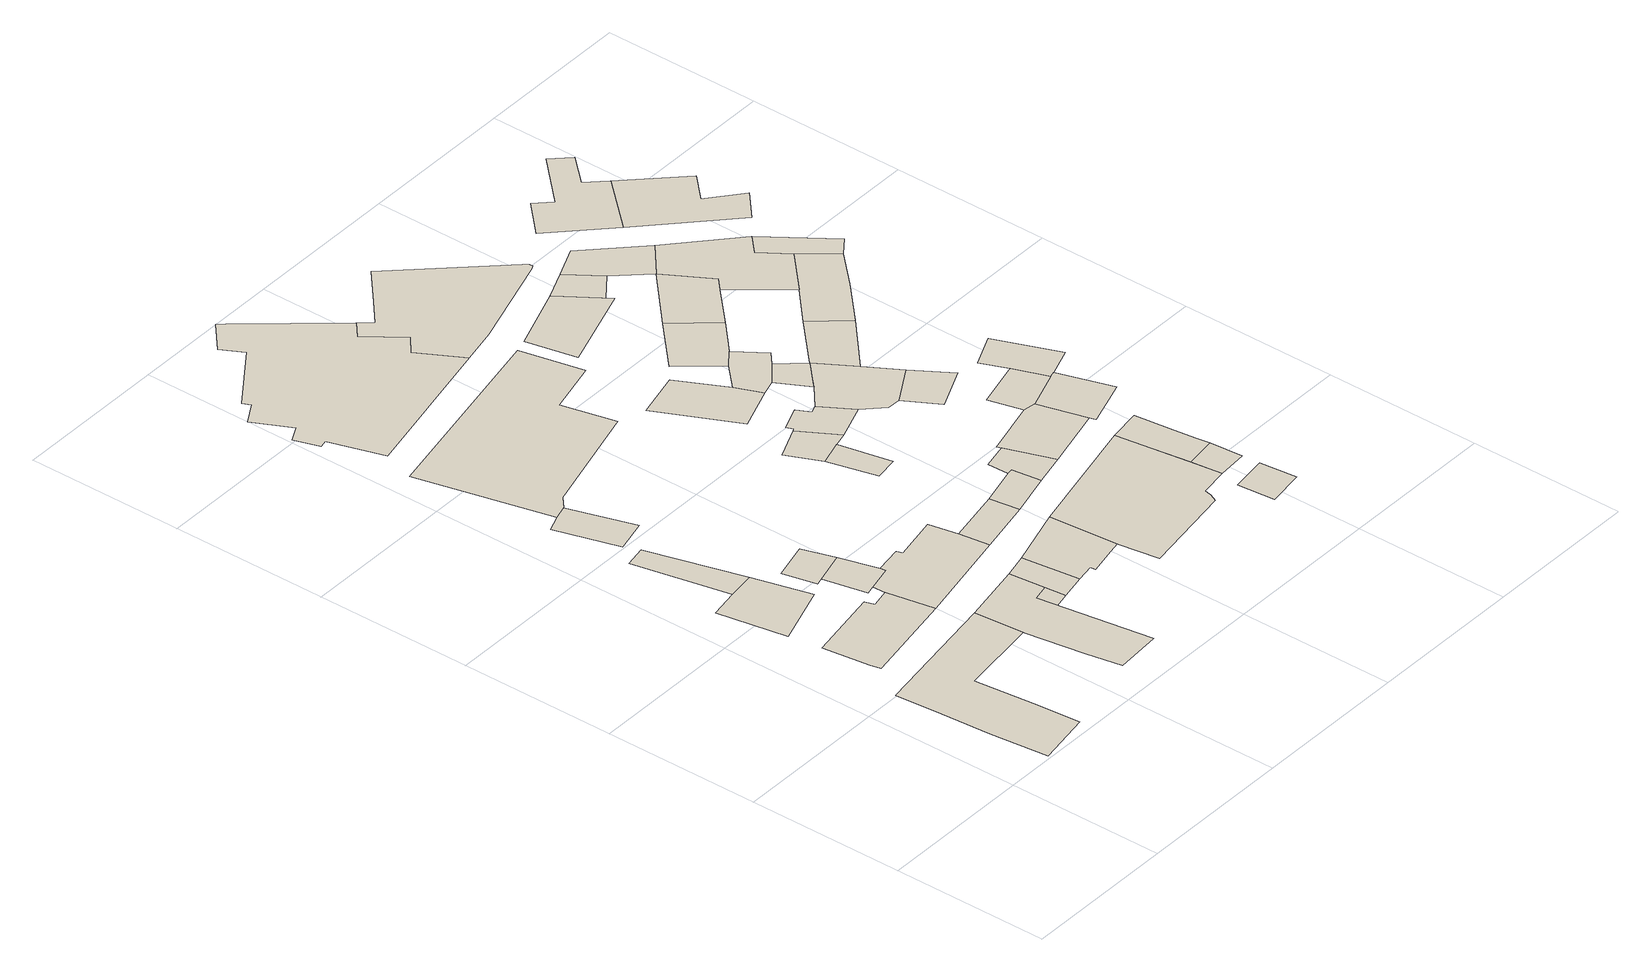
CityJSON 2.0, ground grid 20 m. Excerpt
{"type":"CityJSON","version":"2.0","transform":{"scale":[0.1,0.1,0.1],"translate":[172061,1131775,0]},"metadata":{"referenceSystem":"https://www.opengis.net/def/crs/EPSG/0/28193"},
"CityObjects":{
"building1":{"type":"Building","attributes":{"time":{"estimatedStart":{"year":1841},"estimatedEnd":{"year":1938}},"material":{"value":"dressed stone","sources":[{"name":"Amiran Atlas, sheet 11, map 4.2","type":"Secondary cartographic source"}],"paradata":{"author":"Beatrice Vaienti","date":"29-05-2023","version":0}},"numberOfFloors":{"value":"2","sources":[{"name":"Amiran Atlas, sheet 12, map 4.3","type":"Secondary cartographic source"}],"paradata":{"type":"user","author":"Beatrice Vaienti","date":"29-05-2023","comments":"In the atlas the value is \"1-3\", we have chosen a random value between 1 and 3 assigning a higher probability to 1 and 2 floors, respectively p=[0.35,0.35,0.3] for 1, 2, 3 floors","version":0}},"roof":{"type":{"value":"hip","paradata":{"type":"user","author":"Beatrice Vaienti","date":"29-05-2023","comments":"In the Atlas the value is reported is 'gabled (tiles)', however it is not clear whether it refers to a hip or a gable roof. Therefore we assigned a random value between the two.","version":0}}},"updatedGeometry":true},"geometry":[{"type":"MultiSurface","lod":"0","boundaries":[[[0,1,2,3,4,5,6,7,8]]]}]},
"building2":{"type":"Building","attributes":{"time":{"estimatedStart":{"year":1841},"estimatedEnd":{"year":1938}},"material":{"value":"dressed stone","sources":[{"name":"Amiran Atlas, sheet 11, map 4.2","type":"Secondary cartographic source"}],"paradata":{"author":"Beatrice Vaienti","date":"29-05-2023","version":0}},"numberOfFloors":{"value":"1","sources":[{"name":"Amiran Atlas, sheet 12, map 4.3","type":"Secondary cartographic source"}],"paradata":{"type":"user","author":"Beatrice Vaienti","date":"29-05-2023","comments":"In the atlas the value is \"1-3\", we have chosen a random value between 1 and 3 assigning a higher probability to 1 and 2 floors, respectively p=[0.35,0.35,0.3] for 1, 2, 3 floors","version":0}},"roof":{"type":{"value":"flat","paradata":{"type":"user","author":"Beatrice Vaienti","date":"29-05-2023","version":0}}},"updatedGeometry":true},"geometry":[{"type":"MultiSurface","lod":"0","boundaries":[[[9,10,11,12,13]]]}]},
"building3":{"type":"Building","attributes":{"time":{"estimatedStart":{"year":1841},"estimatedEnd":{"year":1938}},"material":{"value":"dressed stone","sources":[{"name":"Amiran Atlas, sheet 11, map 4.2","type":"Secondary cartographic source"}],"paradata":{"author":"Beatrice Vaienti","date":"29-05-2023","version":0}},"numberOfFloors":{"value":"3","sources":[{"name":"Amiran Atlas, sheet 12, map 4.3","type":"Secondary cartographic source"}],"paradata":{"type":"user","author":"Beatrice Vaienti","date":"29-05-2023","comments":"In the atlas the value is \"1-3\", we have chosen a random value between 1 and 3 assigning a higher probability to 1 and 2 floors, respectively p=[0.35,0.35,0.3] for 1, 2, 3 floors","version":0}},"roof":{"type":{"value":"flat","paradata":{"type":"user","author":"Beatrice Vaienti","date":"29-05-2023","version":0}}},"updatedGeometry":true},"geometry":[{"type":"MultiSurface","lod":"0","boundaries":[[[14,15,16,17,18,19,20]]]}]},
"building4":{"type":"Building","attributes":{"time":{"estimatedStart":{"year":1841},"estimatedEnd":{"year":1938}},"material":{"value":"dressed stone","sources":[{"name":"Amiran Atlas, sheet 11, map 4.2","type":"Secondary cartographic source"}],"paradata":{"author":"Beatrice Vaienti","date":"29-05-2023","version":0}},"numberOfFloors":{"value":"3","sources":[{"name":"Amiran Atlas, sheet 12, map 4.3","type":"Secondary cartographic source"}],"paradata":{"type":"user","author":"Beatrice Vaienti","date":"29-05-2023","comments":"In the atlas the value is \"1-3\", we have chosen a random value between 1 and 3 assigning a higher probability to 1 and 2 floors, respectively p=[0.35,0.35,0.3] for 1, 2, 3 floors","version":0}},"roof":{"type":{"value":"flat","paradata":{"type":"user","author":"Beatrice Vaienti","date":"29-05-2023","version":0}}},"updatedGeometry":true},"geometry":[{"type":"MultiSurface","lod":"0","boundaries":[[[21,10,9,22]]]}]},
"building5":{"type":"Building","attributes":{"time":{"estimatedStart":{"year":1841},"estimatedEnd":{"year":1938}},"material":{"value":"dressed stone","sources":[{"name":"Amiran Atlas, sheet 11, map 4.2","type":"Secondary cartographic source"}],"paradata":{"author":"Beatrice Vaienti","date":"29-05-2023","version":0}},"numberOfFloors":{"value":"2","sources":[{"name":"Amiran Atlas, sheet 12, map 4.3","type":"Secondary cartographic source"}],"paradata":{"type":"user","author":"Beatrice Vaienti","date":"29-05-2023","comments":"In the atlas the value is \"1-3\", we have chosen a random value between 1 and 3 assigning a higher probability to 1 and 2 floors, respectively p=[0.35,0.35,0.3] for 1, 2, 3 floors","version":0}},"roof":{"type":{"value":"flat","paradata":{"type":"user","author":"Beatrice Vaienti","date":"29-05-2023","version":0}}},"updatedGeometry":true},"geometry":[{"type":"MultiSurface","lod":"0","boundaries":[[[23,24,25,26,27]]]}]},
"building6":{"type":"Building","attributes":{"time":{"estimatedStart":{"year":1841},"estimatedEnd":{"year":1938}},"material":{"value":"dressed stone","sources":[{"name":"Amiran Atlas, sheet 11, map 4.2","type":"Secondary cartographic source"}],"paradata":{"author":"Beatrice Vaienti","date":"29-05-2023","version":0}},"numberOfFloors":{"value":"1","sources":[{"name":"Amiran Atlas, sheet 12, map 4.3","type":"Secondary cartographic source"}],"paradata":{"type":"user","author":"Beatrice Vaienti","date":"29-05-2023","comments":"In the atlas the value is \"1-3\", we have chosen a random value between 1 and 3 assigning a higher probability to 1 and 2 floors, respectively p=[0.35,0.35,0.3] for 1, 2, 3 floors","version":0}},"roof":{"type":{"value":"flat","paradata":{"type":"user","author":"Beatrice Vaienti","date":"29-05-2023","version":0}}},"updatedGeometry":true},"geometry":[{"type":"MultiSurface","lod":"0","boundaries":[[[28,29,30,31,32]]]}]},
"building7":{"type":"Building","attributes":{"time":{"estimatedStart":{"year":1841},"estimatedEnd":{"year":1938}},"material":{"value":"dressed stone","sources":[{"name":"Amiran Atlas, sheet 11, map 4.2","type":"Secondary cartographic source"}],"paradata":{"author":"Beatrice Vaienti","date":"29-05-2023","version":0}},"numberOfFloors":{"value":"3","sources":[{"name":"Amiran Atlas, sheet 12, map 4.3","type":"Secondary cartographic source"}],"paradata":{"type":"user","author":"Beatrice Vaienti","date":"29-05-2023","comments":"In the atlas the value is \"1-3\", we have chosen a random value between 1 and 3 assigning a higher probability to 1 and 2 floors, respectively p=[0.35,0.35,0.3] for 1, 2, 3 floors","version":0}},"roof":{"type":{"value":"flat","paradata":{"type":"user","author":"Beatrice Vaienti","date":"29-05-2023","version":0}}},"updatedGeometry":true},"geometry":[{"type":"MultiSurface","lod":"0","boundaries":[[[33,34,35,36,31,30]]]}]},
"building8":{"type":"Building","attributes":{"time":{"estimatedStart":{"year":1841},"estimatedEnd":{"year":1938}},"material":{"value":"dressed stone","sources":[{"name":"Amiran Atlas, sheet 11, map 4.2","type":"Secondary cartographic source"}],"paradata":{"author":"Beatrice Vaienti","date":"29-05-2023","version":0}},"numberOfFloors":{"value":"1","sources":[{"name":"Amiran Atlas, sheet 12, map 4.3","type":"Secondary cartographic source"}],"paradata":{"type":"user","author":"Beatrice Vaienti","date":"29-05-2023","comments":"In the atlas the value is \"1-3\", we have chosen a random value between 1 and 3 assigning a higher probability to 1 and 2 floors, respectively p=[0.35,0.35,0.3] for 1, 2, 3 floors","version":0}},"roof":{"type":{"value":"flat","paradata":{"type":"user","author":"Beatrice Vaienti","date":"29-05-2023","version":0}}},"updatedGeometry":true},"geometry":[{"type":"MultiSurface","lod":"0","boundaries":[[[37,38,39,1,0,40,41,42]]]}]},
"building9":{"type":"Building","attributes":{"time":{"estimatedStart":{"year":1841},"estimatedEnd":{"year":1938}},"material":{"value":"dressed stone","sources":[{"name":"Amiran Atlas, sheet 11, map 4.2","type":"Secondary cartographic source"}],"paradata":{"author":"Beatrice Vaienti","date":"29-05-2023","version":0}},"numberOfFloors":{"value":"3","sources":[{"name":"Amiran Atlas, sheet 12, map 4.3","type":"Secondary cartographic source"}],"paradata":{"type":"user","author":"Beatrice Vaienti","date":"29-05-2023","comments":"In the atlas the value is \"1-3\", we have chosen a random value between 1 and 3 assigning a higher probability to 1 and 2 floors, respectively p=[0.35,0.35,0.3] for 1, 2, 3 floors","version":0}},"roof":{"type":{"value":"flat","paradata":{"type":"user","author":"Beatrice Vaienti","date":"29-05-2023","version":0}}},"updatedGeometry":true},"geometry":[{"type":"MultiSurface","lod":"0","boundaries":[[[38,37,43,44]]]}]},
"building10":{"type":"Building","attributes":{"time":{"estimatedStart":{"year":1841},"estimatedEnd":{"year":1938}},"material":{"value":"dressed stone","sources":[{"name":"Amiran Atlas, sheet 11, map 4.2","type":"Secondary cartographic source"}],"paradata":{"author":"Beatrice Vaienti","date":"29-05-2023","version":0}},"numberOfFloors":{"value":"2","sources":[{"name":"Amiran Atlas, sheet 12, map 4.3","type":"Secondary cartographic source"}],"paradata":{"type":"user","author":"Beatrice Vaienti","date":"29-05-2023","comments":"In the atlas the value is \"1-3\", we have chosen a random value between 1 and 3 assigning a higher probability to 1 and 2 floors, respectively p=[0.35,0.35,0.3] for 1, 2, 3 floors","version":0}},"roof":{"type":{"value":"flat","paradata":{"type":"user","author":"Beatrice Vaienti","date":"29-05-2023","version":0}}},"updatedGeometry":true},"geometry":[{"type":"MultiSurface","lod":"0","boundaries":[[[18,17,45,46,47,48,49,36,35,34]]]}]},
"building11":{"type":"Building","attributes":{"time":{"estimatedStart":{"year":1841},"estimatedEnd":{"year":1938}},"material":{"value":"dressed stone","sources":[{"name":"Amiran Atlas, sheet 11, map 4.2","type":"Secondary cartographic source"}],"paradata":{"author":"Beatrice Vaienti","date":"29-05-2023","version":0}},"numberOfFloors":{"value":"2","sources":[{"name":"Amiran Atlas, sheet 12, map 4.3","type":"Secondary cartographic source"}],"paradata":{"type":"user","author":"Beatrice Vaienti","date":"29-05-2023","comments":"In the atlas the value is \"1-3\", we have chosen a random value between 1 and 3 assigning a higher probability to 1 and 2 floors, respectively p=[0.35,0.35,0.3] for 1, 2, 3 floors","version":0}},"roof":{"type":{"value":"flat","paradata":{"type":"user","author":"Beatrice Vaienti","date":"29-05-2023","version":0}}},"updatedGeometry":true},"geometry":[{"type":"MultiSurface","lod":"0","boundaries":[[[50,39,38,44,51]]]}]},
"building12":{"type":"Building","attributes":{"time":{"estimatedStart":{"year":1841},"estimatedEnd":{"year":1938}},"material":{"value":"dressed stone","sources":[{"name":"Amiran Atlas, sheet 11, map 4.2","type":"Secondary cartographic source"}],"paradata":{"author":"Beatrice Vaienti","date":"29-05-2023","version":0}},"numberOfFloors":{"value":"1","sources":[{"name":"Amiran Atlas, sheet 12, map 4.3","type":"Secondary cartographic source"}],"paradata":{"type":"user","author":"Beatrice Vaienti","date":"29-05-2023","comments":"In the atlas the value is \"1-3\", we have chosen a random value between 1 and 3 assigning a higher probability to 1 and 2 floors, respectively p=[0.35,0.35,0.3] for 1, 2, 3 floors","version":0}},"roof":{"type":{"value":"domed","paradata":{"type":"user","author":"Beatrice Vaienti","date":"29-05-2023","version":0}}},"updatedGeometry":true},"geometry":[{"type":"MultiSurface","lod":"0","boundaries":[[[52,53,54,55,24,23,56,57]]]}]},
"building13":{"type":"Building","attributes":{"time":{"estimatedStart":{"year":1841},"estimatedEnd":{"year":1938}},"material":{"value":"dressed stone","sources":[{"name":"Amiran Atlas, sheet 11, map 4.2","type":"Secondary cartographic source"}],"paradata":{"author":"Beatrice Vaienti","date":"29-05-2023","version":0}},"numberOfFloors":{"value":"1","sources":[{"name":"Amiran Atlas, sheet 12, map 4.3","type":"Secondary cartographic source"}],"paradata":{"type":"user","author":"Beatrice Vaienti","date":"29-05-2023","comments":"In the atlas the value is \"1-3\", we have chosen a random value between 1 and 3 assigning a higher probability to 1 and 2 floors, respectively p=[0.35,0.35,0.3] for 1, 2, 3 floors","version":0}},"roof":{"type":{"value":"flat","paradata":{"type":"user","author":"Beatrice Vaienti","date":"29-05-2023","version":0}}},"updatedGeometry":true},"geometry":[{"type":"MultiSurface","lod":"0","boundaries":[[[58,59,60,61,62,63,64,65,66,67,68,69,70,71,72,73,74]]]}]},
"building14":{"type":"Building","attributes":{"time":{"estimatedStart":{"year":1841},"estimatedEnd":{"year":1938}},"material":{"value":"dressed stone","sources":[{"name":"Amiran Atlas, sheet 11, map 4.2","type":"Secondary cartographic source"}],"paradata":{"author":"Beatrice Vaienti","date":"29-05-2023","version":0}},"numberOfFloors":{"value":"2","sources":[{"name":"Amiran Atlas, sheet 12, map 4.3","type":"Secondary cartographic source"}],"paradata":{"type":"user","author":"Beatrice Vaienti","date":"29-05-2023","comments":"In the atlas the value is \"1-3\", we have chosen a random value between 1 and 3 assigning a higher probability to 1 and 2 floors, respectively p=[0.35,0.35,0.3] for 1, 2, 3 floors","version":0}},"roof":{"type":{"value":"hip","paradata":{"type":"user","author":"Beatrice Vaienti","date":"29-05-2023","comments":"In the Atlas the value is reported is 'gabled (tiles)', however it is not clear whether it refers to a hip or a gable roof. Therefore we assigned a random value between the two.","version":0}}},"updatedGeometry":true},"geometry":[{"type":"MultiSurface","lod":"0","boundaries":[[[75,76,77,50,51,78,79]]]}]},
"building15":{"type":"Building","attributes":{"time":{"estimatedStart":{"year":1841},"estimatedEnd":{"year":1938}},"material":{"value":"dressed stone","sources":[{"name":"Amiran Atlas, sheet 11, map 4.2","type":"Secondary cartographic source"}],"paradata":{"author":"Beatrice Vaienti","date":"29-05-2023","version":0}},"numberOfFloors":{"value":"1","sources":[{"name":"Amiran Atlas, sheet 12, map 4.3","type":"Secondary cartographic source"}],"paradata":{"type":"user","author":"Beatrice Vaienti","date":"29-05-2023","comments":"In the atlas the value is \"1-3\", we have chosen a random value between 1 and 3 assigning a higher probability to 1 and 2 floors, respectively p=[0.35,0.35,0.3] for 1, 2, 3 floors","version":0}},"roof":{"type":{"value":"flat","paradata":{"type":"user","author":"Beatrice Vaienti","date":"29-05-2023","version":0}}},"updatedGeometry":true},"geometry":[{"type":"MultiSurface","lod":"0","boundaries":[[[46,45,80,81]]]}]},
"building16":{"type":"Building","attributes":{"time":{"estimatedStart":{"year":1841},"estimatedEnd":{"year":1938}},"material":{"value":"dressed stone","sources":[{"name":"Amiran Atlas, sheet 11, map 4.2","type":"Secondary cartographic source"}],"paradata":{"author":"Beatrice Vaienti","date":"29-05-2023","version":0}},"numberOfFloors":{"value":"2","sources":[{"name":"Amiran Atlas, sheet 12, map 4.3","type":"Secondary cartographic source"}],"paradata":{"type":"user","author":"Beatrice Vaienti","date":"29-05-2023","comments":"In the atlas the value is \"1-3\", we have chosen a random value between 1 and 3 assigning a higher probability to 1 and 2 floors, respectively p=[0.35,0.35,0.3] for 1, 2, 3 floors","version":0}},"roof":{"type":{"value":"flat","paradata":{"type":"user","author":"Beatrice Vaienti","date":"29-05-2023","version":0}}},"updatedGeometry":true},"geometry":[{"type":"MultiSurface","lod":"0","boundaries":[[[82,83,84,85]]]}]},
"building17":{"type":"Building","attributes":{"time":{"estimatedStart":{"year":1841},"estimatedEnd":{"year":1938}},"material":{"value":"dressed stone","sources":[{"name":"Amiran Atlas, sheet 11, map 4.2","type":"Secondary cartographic source"}],"paradata":{"author":"Beatrice Vaienti","date":"29-05-2023","version":0}},"numberOfFloors":{"value":"2","sources":[{"name":"Amiran Atlas, sheet 12, map 4.3","type":"Secondary cartographic source"}],"paradata":{"type":"user","author":"Beatrice Vaienti","date":"29-05-2023","comments":"In the atlas the value is \"1-3\", we have chosen a random value between 1 and 3 assigning a higher probability to 1 and 2 floors, respectively p=[0.35,0.35,0.3] for 1, 2, 3 floors","version":0}},"roof":{"type":{"value":"flat","paradata":{"type":"user","author":"Beatrice Vaienti","date":"29-05-2023","version":0}}},"updatedGeometry":true},"geometry":[{"type":"MultiSurface","lod":"0","boundaries":[[[83,82,86,87,88]]]}]},
"building18":{"type":"Building","attributes":{"time":{"estimatedStart":{"year":1841},"estimatedEnd":{"year":1938}},"material":{"value":"dressed stone","sources":[{"name":"Amiran Atlas, sheet 11, map 4.2","type":"Secondary cartographic source"}],"paradata":{"author":"Beatrice Vaienti","date":"29-05-2023","version":0}},"numberOfFloors":{"value":"2","sources":[{"name":"Amiran Atlas, sheet 12, map 4.3","type":"Secondary cartographic source"}],"paradata":{"type":"user","author":"Beatrice Vaienti","date":"29-05-2023","comments":"In the atlas the value is \"1-3\", we have chosen a random value between 1 and 3 assigning a higher probability to 1 and 2 floors, respectively p=[0.35,0.35,0.3] for 1, 2, 3 floors","version":0}},"roof":{"type":{"value":"hip","paradata":{"type":"user","author":"Beatrice Vaienti","date":"29-05-2023","comments":"In the Atlas the value is reported is 'gabled (tiles)', however it is not clear whether it refers to a hip or a gable roof. Therefore we assigned a random value between the two.","version":0}}},"updatedGeometry":true},"geometry":[{"type":"MultiSurface","lod":"0","boundaries":[[[80,89,90,91,81]]]}]},
"building19":{"type":"Building","attributes":{"time":{"estimatedStart":{"year":1841},"estimatedEnd":{"year":1938}},"material":{"value":"dressed stone","sources":[{"name":"Amiran Atlas, sheet 11, map 4.2","type":"Secondary cartographic source"}],"paradata":{"author":"Beatrice Vaienti","date":"29-05-2023","version":0}},"numberOfFloors":{"value":"3","sources":[{"name":"Amiran Atlas, sheet 12, map 4.3","type":"Secondary cartographic source"}],"paradata":{"type":"user","author":"Beatrice Vaienti","date":"29-05-2023","comments":"In the atlas the value is \"1-3\", we have chosen a random value between 1 and 3 assigning a higher probability to 1 and 2 floors, respectively p=[0.35,0.35,0.3] for 1, 2, 3 floors","version":0}},"roof":{"type":{"value":"flat","paradata":{"type":"user","author":"Beatrice Vaienti","date":"29-05-2023","version":0}}},"updatedGeometry":true},"geometry":[{"type":"MultiSurface","lod":"0","boundaries":[[[92,93,94,95,96]]]}]},
"building20":{"type":"Building","attributes":{"time":{"estimatedStart":{"year":1841},"estimatedEnd":{"year":1938}},"material":{"value":"dressed stone","sources":[{"name":"Amiran Atlas, sheet 11, map 4.2","type":"Secondary cartographic source"}],"paradata":{"author":"Beatrice Vaienti","date":"29-05-2023","version":0}},"numberOfFloors":{"value":"2","sources":[{"name":"Amiran Atlas, sheet 12, map 4.3","type":"Secondary cartographic source"}],"paradata":{"type":"user","author":"Beatrice Vaienti","date":"29-05-2023","comments":"In the atlas the value is \"1-3\", we have chosen a random value between 1 and 3 assigning a higher probability to 1 and 2 floors, respectively p=[0.35,0.35,0.3] for 1, 2, 3 floors","version":0}},"roof":{"type":{"value":"flat","paradata":{"type":"user","author":"Beatrice Vaienti","date":"29-05-2023","version":0}}},"updatedGeometry":true},"geometry":[{"type":"MultiSurface","lod":"0","boundaries":[[[97,98,99,100,77,76,101,102,103]]]}]},
"building21":{"type":"Building","attributes":{"time":{"estimatedStart":{"year":1841},"estimatedEnd":{"year":1938}},"material":{"value":"dressed stone","sources":[{"name":"Amiran Atlas, sheet 11, map 4.2","type":"Secondary cartographic source"}],"paradata":{"author":"Beatrice Vaienti","date":"29-05-2023","version":0}},"numberOfFloors":{"value":"2","sources":[{"name":"Amiran Atlas, sheet 12, map 4.3","type":"Secondary cartographic source"}],"paradata":{"type":"user","author":"Beatrice Vaienti","date":"29-05-2023","comments":"In the atlas the value is \"1-3\", we have chosen a random value between 1 and 3 assigning a higher probability to 1 and 2 floors, respectively p=[0.35,0.35,0.3] for 1, 2, 3 floors","version":0}},"roof":{"type":{"value":"flat","paradata":{"type":"user","author":"Beatrice Vaienti","date":"29-05-2023","version":0}}},"updatedGeometry":true},"geometry":[{"type":"MultiSurface","lod":"0","boundaries":[[[87,86,104,105,106,107,108,109]]]}]},
"building22":{"type":"Building","attributes":{"time":{"estimatedStart":{"year":1841},"estimatedEnd":{"year":1938}},"material":{"value":"dressed stone","sources":[{"name":"Amiran Atlas, sheet 11, map 4.2","type":"Secondary cartographic source"}],"paradata":{"author":"Beatrice Vaienti","date":"29-05-2023","version":0}},"numberOfFloors":{"value":"3","sources":[{"name":"Amiran Atlas, sheet 12, map 4.3","type":"Secondary cartographic source"}],"paradata":{"type":"user","author":"Beatrice Vaienti","date":"29-05-2023","comments":"In the atlas the value is \"1-3\", we have chosen a random value between 1 and 3 assigning a higher probability to 1 and 2 floors, respectively p=[0.35,0.35,0.3] for 1, 2, 3 floors","version":0}},"roof":{"type":{"value":"domed","paradata":{"type":"user","author":"Beatrice Vaienti","date":"29-05-2023","version":0}}},"updatedGeometry":true},"geometry":[{"type":"MultiSurface","lod":"0","boundaries":[[[90,89,110,111,112,91]]]}]},
"building23":{"type":"Building","attributes":{"time":{"estimatedStart":{"year":1841},"estimatedEnd":{"year":1938}},"material":{"value":"dressed stone","sources":[{"name":"Amiran Atlas, sheet 11, map 4.2","type":"Secondary cartographic source"}],"paradata":{"author":"Beatrice Vaienti","date":"29-05-2023","version":0}},"numberOfFloors":{"value":"3","sources":[{"name":"Amiran Atlas, sheet 12, map 4.3","type":"Secondary cartographic source"}],"paradata":{"type":"user","author":"Beatrice Vaienti","date":"29-05-2023","comments":"In the atlas the value is \"1-3\", we have chosen a random value between 1 and 3 assigning a higher probability to 1 and 2 floors, respectively p=[0.35,0.35,0.3] for 1, 2, 3 floors","version":0}},"roof":{"type":{"value":"domed","paradata":{"type":"user","author":"Beatrice Vaienti","date":"29-05-2023","version":0}}},"updatedGeometry":true},"geometry":[{"type":"MultiSurface","lod":"0","boundaries":[[[113,71,70,69,68,67,114,115,116,117,118,119,120]]]}]},
"building24":{"type":"Building","attributes":{"time":{"estimatedStart":{"year":1841},"estimatedEnd":{"year":1938}},"material":{"value":"dressed stone","sources":[{"name":"Amiran Atlas, sheet 11, map 4.2","type":"Secondary cartographic source"}],"paradata":{"author":"Beatrice Vaienti","date":"29-05-2023","version":0}},"numberOfFloors":{"value":"1","sources":[{"name":"Amiran Atlas, sheet 12, map 4.3","type":"Secondary cartographic source"}],"paradata":{"type":"user","author":"Beatrice Vaienti","date":"29-05-2023","comments":"In the atlas the value is \"1-3\", we have chosen a random value between 1 and 3 assigning a higher probability to 1 and 2 floors, respectively p=[0.35,0.35,0.3] for 1, 2, 3 floors","version":0}},"roof":{"type":{"value":"flat","paradata":{"type":"user","author":"Beatrice Vaienti","date":"29-05-2023","version":0}}},"updatedGeometry":true},"geometry":[{"type":"MultiSurface","lod":"0","boundaries":[[[94,93,121,122,123,124,125]]]}]},
"building25":{"type":"Building","attributes":{"time":{"estimatedStart":{"year":1841},"estimatedEnd":{"year":1938}},"material":{"value":"dressed stone","sources":[{"name":"Amiran Atlas, sheet 11, map 4.2","type":"Secondary cartographic source"}],"paradata":{"author":"Beatrice Vaienti","date":"29-05-2023","version":0}},"numberOfFloors":{"value":"1","sources":[{"name":"Amiran Atlas, sheet 12, map 4.3","type":"Secondary cartographic source"}],"paradata":{"type":"user","author":"Beatrice Vaienti","date":"29-05-2023","comments":"In the atlas the value is \"1-3\", we have chosen a random value between 1 and 3 assigning a higher probability to 1 and 2 floors, respectively p=[0.35,0.35,0.3] for 1, 2, 3 floors","version":0}},"roof":{"type":{"value":"flat","paradata":{"type":"user","author":"Beatrice Vaienti","date":"29-05-2023","version":0}}},"updatedGeometry":true},"geometry":[{"type":"MultiSurface","lod":"0","boundaries":[[[126,127,128,129]]]}]},
"building26":{"type":"Building","attributes":{"time":{"estimatedStart":{"year":1841},"estimatedEnd":{"year":1938}},"material":{"value":"dressed stone","sources":[{"name":"Amiran Atlas, sheet 11, map 4.2","type":"Secondary cartographic source"}],"paradata":{"author":"Beatrice Vaienti","date":"29-05-2023","version":0}},"numberOfFloors":{"value":"2","sources":[{"name":"Amiran Atlas, sheet 12, map 4.3","type":"Secondary cartographic source"}],"paradata":{"type":"user","author":"Beatrice Vaienti","date":"29-05-2023","comments":"In the atlas the value is \"1-3\", we have chosen a random value between 1 and 3 assigning a higher probability to 1 and 2 floors, respectively p=[0.35,0.35,0.3] for 1, 2, 3 floors","version":0}},"roof":{"type":{"value":"gable","paradata":{"type":"user","author":"Beatrice Vaienti","date":"29-05-2023","comments":"In the Atlas the value is reported is 'gabled (tiles)', however it is not clear whether it refers to a hip or a gable roof. Therefore we assigned a random value between the two.","version":0}}},"updatedGeometry":true},"geometry":[{"type":"MultiSurface","lod":"0","boundaries":[[[121,130,131,132,122]]]}]},
"building27":{"type":"Building","attributes":{"time":{"estimatedStart":{"year":1841},"estimatedEnd":{"year":1938}},"material":{"value":"dressed stone","sources":[{"name":"Amiran Atlas, sheet 11, map 4.2","type":"Secondary cartographic source"}],"paradata":{"author":"Beatrice Vaienti","date":"29-05-2023","version":0}},"numberOfFloors":{"value":"3","sources":[{"name":"Amiran Atlas, sheet 12, map 4.3","type":"Secondary cartographic source"}],"paradata":{"type":"user","author":"Beatrice Vaienti","date":"29-05-2023","comments":"In the atlas the value is \"1-3\", we have chosen a random value between 1 and 3 assigning a higher probability to 1 and 2 floors, respectively p=[0.35,0.35,0.3] for 1, 2, 3 floors","version":0}},"roof":{"type":{"value":"domed","paradata":{"type":"user","author":"Beatrice Vaienti","date":"29-05-2023","version":0}}},"updatedGeometry":true},"geometry":[{"type":"MultiSurface","lod":"0","boundaries":[[[133,111,110,134,135,136]]]}]},
"building28":{"type":"Building","attributes":{"time":{"estimatedStart":{"year":1841},"estimatedEnd":{"year":1938}},"material":{"value":"dressed stone","sources":[{"name":"Amiran Atlas, sheet 11, map 4.2","type":"Secondary cartographic source"}],"paradata":{"author":"Beatrice Vaienti","date":"29-05-2023","version":0}},"numberOfFloors":{"value":"3","sources":[{"name":"Amiran Atlas, sheet 12, map 4.3","type":"Secondary cartographic source"}],"paradata":{"type":"user","author":"Beatrice Vaienti","date":"29-05-2023","comments":"In the atlas the value is \"1-3\", we have chosen a random value between 1 and 3 assigning a higher probability to 1 and 2 floors, respectively p=[0.35,0.35,0.3] for 1, 2, 3 floors","version":0}},"roof":{"type":{"value":"domed","paradata":{"type":"user","author":"Beatrice Vaienti","date":"29-05-2023","version":0}}},"updatedGeometry":true},"geometry":[{"type":"MultiSurface","lod":"0","boundaries":[[[105,104,137,138,139,140,132,130]]]}]},
"building29":{"type":"Building","attributes":{"time":{"estimatedStart":{"year":1841},"estimatedEnd":{"year":1938}},"material":{"value":"dressed stone","sources":[{"name":"Amiran Atlas, sheet 11, map 4.2","type":"Secondary cartographic source"}],"paradata":{"author":"Beatrice Vaienti","date":"29-05-2023","version":0}},"numberOfFloors":{"value":"2","sources":[{"name":"Amiran Atlas, sheet 12, map 4.3","type":"Secondary cartographic source"}],"paradata":{"type":"user","author":"Beatrice Vaienti","date":"29-05-2023","comments":"In the atlas the value is \"1-3\", we have chosen a random value between 1 and 3 assigning a higher probability to 1 and 2 floors, respectively p=[0.35,0.35,0.3] for 1, 2, 3 floors","version":0}},"roof":{"type":{"value":"flat","paradata":{"type":"user","author":"Beatrice Vaienti","date":"29-05-2023","version":0}}},"updatedGeometry":true},"geometry":[{"type":"MultiSurface","lod":"0","boundaries":[[[141,142,143,144]]]}]},
"building30":{"type":"Building","attributes":{"time":{"estimatedStart":{"year":1841},"estimatedEnd":{"year":1938}},"material":{"value":"dressed stone","sources":[{"name":"Amiran Atlas, sheet 11, map 4.2","type":"Secondary cartographic source"}],"paradata":{"author":"Beatrice Vaienti","date":"29-05-2023","version":0}},"numberOfFloors":{"value":"2","sources":[{"name":"Amiran Atlas, sheet 12, map 4.3","type":"Secondary cartographic source"}],"paradata":{"type":"user","author":"Beatrice Vaienti","date":"29-05-2023","comments":"In the atlas the value is \"1-3\", we have chosen a random value between 1 and 3 assigning a higher probability to 1 and 2 floors, respectively p=[0.35,0.35,0.3] for 1, 2, 3 floors","version":0}},"roof":{"type":{"value":"flat","paradata":{"type":"user","author":"Beatrice Vaienti","date":"29-05-2023","version":0}}},"updatedGeometry":true},"geometry":[{"type":"MultiSurface","lod":"0","boundaries":[[[145,146,147,125,124]]]}]},
"building31":{"type":"Building","attributes":{"time":{"estimatedStart":{"year":1841},"estimatedEnd":{"year":1938}},"material":{"value":"dressed stone","sources":[{"name":"Amiran Atlas, sheet 11, map 4.2","type":"Secondary cartographic source"}],"paradata":{"author":"Beatrice Vaienti","date":"29-05-2023","version":0}},"numberOfFloors":{"value":"2","sources":[{"name":"Amiran Atlas, sheet 12, map 4.3","type":"Secondary cartographic source"}],"paradata":{"type":"user","author":"Beatrice Vaienti","date":"29-05-2023","comments":"In the atlas the value is \"1-3\", we have chosen a random value between 1 and 3 assigning a higher probability to 1 and 2 floors, respectively p=[0.35,0.35,0.3] for 1, 2, 3 floors","version":0}},"roof":{"type":{"value":"flat","paradata":{"type":"user","author":"Beatrice Vaienti","date":"29-05-2023","version":0}}},"updatedGeometry":true},"geometry":[{"type":"MultiSurface","lod":"0","boundaries":[[[98,148,149,150]]]}]},
"building32":{"type":"Building","attributes":{"time":{"estimatedStart":{"year":1841},"estimatedEnd":{"year":1938}},"material":{"value":"dressed stone","sources":[{"name":"Amiran Atlas, sheet 11, map 4.2","type":"Secondary cartographic source"}],"paradata":{"author":"Beatrice Vaienti","date":"29-05-2023","version":0}},"numberOfFloors":{"value":"2","sources":[{"name":"Amiran Atlas, sheet 12, map 4.3","type":"Secondary cartographic source"}],"paradata":{"type":"user","author":"Beatrice Vaienti","date":"29-05-2023","comments":"In the atlas the value is \"1-3\", we have chosen a random value between 1 and 3 assigning a higher probability to 1 and 2 floors, respectively p=[0.35,0.35,0.3] for 1, 2, 3 floors","version":0}},"roof":{"type":{"value":"domed","paradata":{"type":"user","author":"Beatrice Vaienti","date":"29-05-2023","version":0}}},"updatedGeometry":true},"geometry":[{"type":"MultiSurface","lod":"0","boundaries":[[[151,139,138,152]]]}]},
"building33":{"type":"Building","attributes":{"time":{"estimatedStart":{"year":1841},"estimatedEnd":{"year":1938}},"material":{"value":"dressed stone","sources":[{"name":"Amiran Atlas, sheet 11, map 4.2","type":"Secondary cartographic source"}],"paradata":{"author":"Beatrice Vaienti","date":"29-05-2023","version":0}},"numberOfFloors":{"value":"3","sources":[{"name":"Amiran Atlas, sheet 12, map 4.3","type":"Secondary cartographic source"}],"paradata":{"type":"user","author":"Beatrice Vaienti","date":"29-05-2023","comments":"In the atlas the value is \"1-3\", we have chosen a random value between 1 and 3 assigning a higher probability to 1 and 2 floors, respectively p=[0.35,0.35,0.3] for 1, 2, 3 floors","version":0}},"roof":{"type":{"value":"flat","paradata":{"type":"user","author":"Beatrice Vaienti","date":"29-05-2023","version":0}}},"updatedGeometry":true},"geometry":[{"type":"MultiSurface","lod":"0","boundaries":[[[100,150,149,153,154,155]]]}]},
"building34":{"type":"Building","attributes":{"time":{"estimatedStart":{"year":1841},"estimatedEnd":{"year":1938}},"material":{"value":"dressed stone","sources":[{"name":"Amiran Atlas, sheet 11, map 4.2","type":"Secondary cartographic source"}],"paradata":{"author":"Beatrice Vaienti","date":"29-05-2023","version":0}},"numberOfFloors":{"value":"1","sources":[{"name":"Amiran Atlas, sheet 12, map 4.3","type":"Secondary cartographic source"}],"paradata":{"type":"user","author":"Beatrice Vaienti","date":"29-05-2023","comments":"In the atlas the value is \"1-3\", we have chosen a random value between 1 and 3 assigning a higher probability to 1 and 2 floors, respectively p=[0.35,0.35,0.3] for 1, 2, 3 floors","version":0}},"roof":{"type":{"value":"flat","paradata":{"type":"user","author":"Beatrice Vaienti","date":"29-05-2023","version":0}}},"updatedGeometry":true},"geometry":[{"type":"MultiSurface","lod":"0","boundaries":[[[156,157,158,128]]]}]},
"building35":{"type":"Building","attributes":{"time":{"estimatedStart":{"year":1841},"estimatedEnd":{"year":1938}},"material":{"value":"dressed stone","sources":[{"name":"Amiran Atlas, sheet 11, map 4.2","type":"Secondary cartographic source"}],"paradata":{"author":"Beatrice Vaienti","date":"29-05-2023","version":0}},"numberOfFloors":{"value":"1","sources":[{"name":"Amiran Atlas, sheet 12, map 4.3","type":"Secondary cartographic source"}],"paradata":{"type":"user","author":"Beatrice Vaienti","date":"29-05-2023","comments":"In the atlas the value is \"1-3\", we have chosen a random value between 1 and 3 assigning a higher probability to 1 and 2 floors, respectively p=[0.35,0.35,0.3] for 1, 2, 3 floors","version":0}},"roof":{"type":{"value":"domed","paradata":{"type":"user","author":"Beatrice Vaienti","date":"29-05-2023","version":0}}},"updatedGeometry":true},"geometry":[{"type":"MultiSurface","lod":"0","boundaries":[[[136,135,159,160,161]]]}]},
"building36":{"type":"Building","attributes":{"time":{"estimatedStart":{"year":1841},"estimatedEnd":{"year":1938}},"material":{"value":"dressed stone","sources":[{"name":"Amiran Atlas, sheet 11, map 4.2","type":"Secondary cartographic source"}],"paradata":{"author":"Beatrice Vaienti","date":"29-05-2023","version":0}},"numberOfFloors":{"value":"1","sources":[{"name":"Amiran Atlas, sheet 12, map 4.3","type":"Secondary cartographic source"}],"paradata":{"type":"user","author":"Beatrice Vaienti","date":"29-05-2023","comments":"In the atlas the value is \"1-3\", we have chosen a random value between 1 and 3 assigning a higher probability to 1 and 2 floors, respectively p=[0.35,0.35,0.3] for 1, 2, 3 floors","version":0}},"roof":{"type":{"value":"flat","paradata":{"type":"user","author":"Beatrice Vaienti","date":"29-05-2023","version":0}}},"updatedGeometry":true},"geometry":[{"type":"MultiSurface","lod":"0","boundaries":[[[140,162,163,132]]]}]},
"building37":{"type":"Building","attributes":{"time":{"estimatedStart":{"year":1841},"estimatedEnd":{"year":1938}},"material":{"value":"dressed stone","sources":[{"name":"Amiran Atlas, sheet 11, map 4.2","type":"Secondary cartographic source"}],"paradata":{"author":"Beatrice Vaienti","date":"29-05-2023","version":0}},"numberOfFloors":{"value":"3","sources":[{"name":"Amiran Atlas, sheet 12, map 4.3","type":"Secondary cartographic source"}],"paradata":{"type":"user","author":"Beatrice Vaienti","date":"29-05-2023","comments":"In the atlas the value is \"1-3\", we have chosen a random value between 1 and 3 assigning a higher probability to 1 and 2 floors, respectively p=[0.35,0.35,0.3] for 1, 2, 3 floors","version":0}},"roof":{"type":{"value":"flat","paradata":{"type":"predicted","date":"05-06-2023","comments":"Random Forest Classifier","version":0}}},"updatedGeometry":true},"geometry":[{"type":"MultiSurface","lod":"0","boundaries":[[[135,134,164,165,166,167,159]]]}]},
"building38":{"type":"Building","attributes":{"time":{"estimatedStart":{"year":1841},"estimatedEnd":{"year":1938}},"material":{"value":"dressed stone","sources":[{"name":"Amiran Atlas, sheet 11, map 4.2","type":"Secondary cartographic source"}],"paradata":{"author":"Beatrice Vaienti","date":"29-05-2023","version":0}},"numberOfFloors":{"value":"1","sources":[{"name":"Amiran Atlas, sheet 12, map 4.3","type":"Secondary cartographic source"}],"paradata":{"type":"user","author":"Beatrice Vaienti","date":"29-05-2023","comments":"In the atlas the value is \"1-3\", we have chosen a random value between 1 and 3 assigning a higher probability to 1 and 2 floors, respectively p=[0.35,0.35,0.3] for 1, 2, 3 floors","version":0}},"roof":{"type":{"value":"flat","paradata":{"type":"user","author":"Beatrice Vaienti","date":"29-05-2023","version":0}}},"updatedGeometry":true},"geometry":[{"type":"MultiSurface","lod":"0","boundaries":[[[145,168,169,170,146]]]}]},
"building39":{"type":"Building","attributes":{"time":{"estimatedStart":{"year":1841},"estimatedEnd":{"year":1938}},"material":{"paradata":{"version":0}},"numberOfFloors":{"value":"1","sources":[{"name":"Amiran Atlas, sheet 12, map 4.3","type":"Secondary cartographic source"}],"paradata":{"type":"user","author":"Beatrice Vaienti","date":"29-05-2023","comments":"In the atlas the value is \"1-3\", we have chosen a random value between 1 and 3 assigning a higher probability to 1 and 2 floors, respectively p=[0.35,0.35,0.3] for 1, 2, 3 floors","version":0}},"roof":{"type":{"value":"flat","paradata":{"type":"user","author":"Beatrice Vaienti","date":"29-05-2023","version":0}}},"updatedGeometry":true},"geometry":[{"type":"MultiSurface","lod":"0","boundaries":[[[171,172,158,157,170]]]}]},
"building40":{"type":"Building","attributes":{"time":{"estimatedStart":{"year":1841},"estimatedEnd":{"year":1938}},"material":{"value":"dressed stone","sources":[{"name":"Amiran Atlas, sheet 11, map 4.2","type":"Secondary cartographic source"}],"paradata":{"author":"Beatrice Vaienti","date":"29-05-2023","version":0}},"numberOfFloors":{"value":"2","sources":[{"name":"Amiran Atlas, sheet 12, map 4.3","type":"Secondary cartographic source"}],"paradata":{"type":"user","author":"Beatrice Vaienti","date":"29-05-2023","comments":"In the atlas the value is \"1-3\", we have chosen a random value between 1 and 3 assigning a higher probability to 1 and 2 floors, respectively p=[0.35,0.35,0.3] for 1, 2, 3 floors","version":0}},"roof":{"type":{"value":"domed","paradata":{"type":"user","author":"Beatrice Vaienti","date":"29-05-2023","version":0}}},"updatedGeometry":true},"geometry":[{"type":"MultiSurface","lod":"0","boundaries":[[[159,167,173,174,175,160]]]}]},
"building41":{"type":"Building","attributes":{"time":{"estimatedStart":{"year":1841},"estimatedEnd":{"year":1938}},"material":{"value":"dressed stone","sources":[{"name":"Amiran Atlas, sheet 11, map 4.2","type":"Secondary cartographic source"}],"paradata":{"author":"Beatrice Vaienti","date":"29-05-2023","version":0}},"numberOfFloors":{"value":"3","sources":[{"name":"Amiran Atlas, sheet 12, map 4.3","type":"Secondary cartographic source"}],"paradata":{"type":"user","author":"Beatrice Vaienti","date":"29-05-2023","comments":"In the atlas the value is \"1-3\", we have chosen a random value between 1 and 3 assigning a higher probability to 1 and 2 floors, respectively p=[0.35,0.35,0.3] for 1, 2, 3 floors","version":0}},"roof":{"type":{"value":"flat","paradata":{"type":"user","author":"Beatrice Vaienti","date":"29-05-2023","version":0}}},"updatedGeometry":true},"geometry":[{"type":"MultiSurface","lod":"0","boundaries":[[[176,171,170,169,168,177,178,179]]]}]},
"building42":{"type":"Building","attributes":{"time":{"estimatedStart":{"year":1841},"estimatedEnd":{"year":1938}},"material":{"value":"dressed stone","sources":[{"name":"Amiran Atlas, sheet 11, map 4.2","type":"Secondary cartographic source"}],"paradata":{"author":"Beatrice Vaienti","date":"29-05-2023","version":0}},"numberOfFloors":{"value":"2","sources":[{"name":"Amiran Atlas, sheet 12, map 4.3","type":"Secondary cartographic source"}],"paradata":{"type":"user","author":"Beatrice Vaienti","date":"29-05-2023","comments":"In the atlas the value is \"1-3\", we have chosen a random value between 1 and 3 assigning a higher probability to 1 and 2 floors, respectively p=[0.35,0.35,0.3] for 1, 2, 3 floors","version":0}},"roof":{"type":{"value":"domed","paradata":{"type":"user","author":"Beatrice Vaienti","date":"29-05-2023","version":0}}},"updatedGeometry":true},"geometry":[{"type":"MultiSurface","lod":"0","boundaries":[[[163,162,180,181,178,177]]]}]},
"building43":{"type":"Building","attributes":{"time":{"estimatedStart":{"year":1841},"estimatedEnd":{"year":1938}},"material":{"value":"dressed stone","sources":[{"name":"Amiran Atlas, sheet 11, map 4.2","type":"Secondary cartographic source"}],"paradata":{"author":"Beatrice Vaienti","date":"29-05-2023","version":0}},"numberOfFloors":{"value":"3","sources":[{"name":"Amiran Atlas, sheet 12, map 4.3","type":"Secondary cartographic source"}],"paradata":{"type":"user","author":"Beatrice Vaienti","date":"29-05-2023","comments":"In the atlas the value is \"1-3\", we have chosen a random value between 1 and 3 assigning a higher probability to 1 and 2 floors, respectively p=[0.35,0.35,0.3] for 1, 2, 3 floors","version":0}},"roof":{"type":{"value":"flat","paradata":{"type":"user","author":"Beatrice Vaienti","date":"29-05-2023","version":0}}},"updatedGeometry":true},"geometry":[{"type":"MultiSurface","lod":"0","boundaries":[[[182,183,184,185,186,187,188,189]]]}]},
"building44":{"type":"Building","attributes":{"time":{"estimatedStart":{"year":1841},"estimatedEnd":{"year":1938}},"material":{"value":"dressed stone","sources":[{"name":"Amiran Atlas, sheet 11, map 4.2","type":"Secondary cartographic source"}],"paradata":{"author":"Beatrice Vaienti","date":"29-05-2023","version":0}},"numberOfFloors":{"value":"1","sources":[{"name":"Amiran Atlas, sheet 12, map 4.3","type":"Secondary cartographic source"}],"paradata":{"type":"user","author":"Beatrice Vaienti","date":"29-05-2023","comments":"In the atlas the value is \"1-3\", we have chosen a random value between 1 and 3 assigning a higher probability to 1 and 2 floors, respectively p=[0.35,0.35,0.3] for 1, 2, 3 floors","version":0}},"roof":{"type":{"value":"flat","paradata":{"type":"predicted","date":"05-06-2023","comments":"Random Forest Classifier","version":0}}},"updatedGeometry":true},"geometry":[{"type":"MultiSurface","lod":"0","boundaries":[[[178,181,190,176,179]]]}]},
"building45":{"type":"Building","attributes":{"time":{"estimatedStart":{"year":1841},"estimatedEnd":{"year":1938}},"material":{"value":"dressed stone","sources":[{"name":"Amiran Atlas, sheet 11, map 4.2","type":"Secondary cartographic source"}],"paradata":{"author":"Beatrice Vaienti","date":"29-05-2023","version":0}},"numberOfFloors":{"value":"2","sources":[{"name":"Amiran Atlas, sheet 12, map 4.3","type":"Secondary cartographic source"}],"paradata":{"type":"user","author":"Beatrice Vaienti","date":"29-05-2023","comments":"In the atlas the value is \"1-3\", we have chosen a random value between 1 and 3 assigning a higher probability to 1 and 2 floors, respectively p=[0.35,0.35,0.3] for 1, 2, 3 floors","version":0}},"roof":{"type":{"value":"domed","paradata":{"type":"user","author":"Beatrice Vaienti","date":"29-05-2023","version":0}}},"updatedGeometry":true},"geometry":[{"type":"MultiSurface","lod":"0","boundaries":[[[191,185,184,192,193,194]]]}]}
},
"vertices":[
[225,166,0],[220,229,0],[49,202,0],[54,142,0],[58,78,0],[66,4,0],[136,16,0],[131,71,0],[123,152,0],
[119,460,0],[83,455,0],[45,448,0],[60,360,0],[138,386,0],
[67,318,0],[75,257,0],[78,245,0],[200,267,0],[189,328,0],[165,323,0],[161,335,0],
[57,578,0],[84,583,0],
[92,697,0],[74,691,0],[52,683,0],[76,602,0],[118,613,0],
[146,438,0],[155,395,0],[165,398,0],[206,409,0],[193,450,0],
[177,342,0],[188,345,0],[221,353,0],[220,360,0],
[283,194,0],[304,199,0],[299,244,0],[237,88,0],[245,44,0],[305,49,0],
[286,167,0],[307,172,0],
[327,294,0],[322,333,0],[315,370,0],[257,358,0],[255,366,0],
[330,252,0],[340,179,0],
[236,818,0],[303,835,0],[285,915,0],[33,863,0],[106,709,0],[252,750,0],
[99,1142,0],[23,1088,0],[28,1078,0],[1,1062,0],[25,1014,0],[5,1004,0],[16,972,0],[25,974,0],[47,905,0],[242,948,0],[210,1003,0],[231,1021,0],[197,1067,0],[215,1083,0],[126,1192,0],[118,1200,0],[84,1170,0],
[393,183,0],[415,187,0],[408,275,0],[363,183,0],[364,176,0],
[398,309,0],[393,347,0],
[367,538,0],[335,528,0],[351,466,0],[381,471,0],
[385,543,0],[357,590,0],[315,572,0],
[454,324,0],[449,361,0],[442,360,0],
[336,637,0],[392,658,0],[378,691,0],[346,753,0],[287,738,0],
[550,173,0],[587,179,0],[581,221,0],[568,313,0],[423,135,0],[543,154,0],[548,164,0],
[432,560,0],[407,600,0],[397,596,0],[388,613,0],[357,601,0],[360,592,0],
[495,334,0],[474,395,0],[441,387,0],
[229,1068,0],[289,958,0],[411,996,0],[416,999,0],[416,1004,0],[411,1009,0],[299,1129,0],[257,1092,0],
[412,664,0],[438,685,0],[453,698,0],[427,735,0],[406,719,0],
[316,856,0],[425,892,0],[385,950,0],[303,920,0],
[434,623,0],[436,626,0],[465,654,0],
[472,400,0],[576,355,0],[559,417,0],[543,419,0],
[455,536,0],[472,536,0],[520,565,0],[494,607,0],
[585,105,0],[632,112,0],[627,159,0],[581,153,0],
[466,772,0],[422,823,0],[365,769,0],
[625,182,0],[622,224,0],[582,218,0],
[551,517,0],[497,493,0],
[619,242,0],[615,275,0],[610,320,0],
[419,900,0],[452,925,0],[423,966,0],
[609,435,0],[593,478,0],[532,462,0],
[557,664,0],[520,707,0],
[578,347,0],[606,356,0],[639,367,0],[617,437,0],
[509,814,0],[523,827,0],[488,885,0],
[528,919,0],[463,984,0],
[653,450,0],[621,531,0],[579,512,0],
[606,847,0],[562,746,0],[610,792,0],[585,827,0],
[605,710,0],[643,750,0],
[504,1072,0],[465,1033,0],[532,966,0],[590,1030,0],[568,1053,0],[599,1087,0],[578,1110,0],[523,1053,0],
[665,766,0],
[655,963,0],[633,869,0],[667,899,0],[625,933,0]
]}
